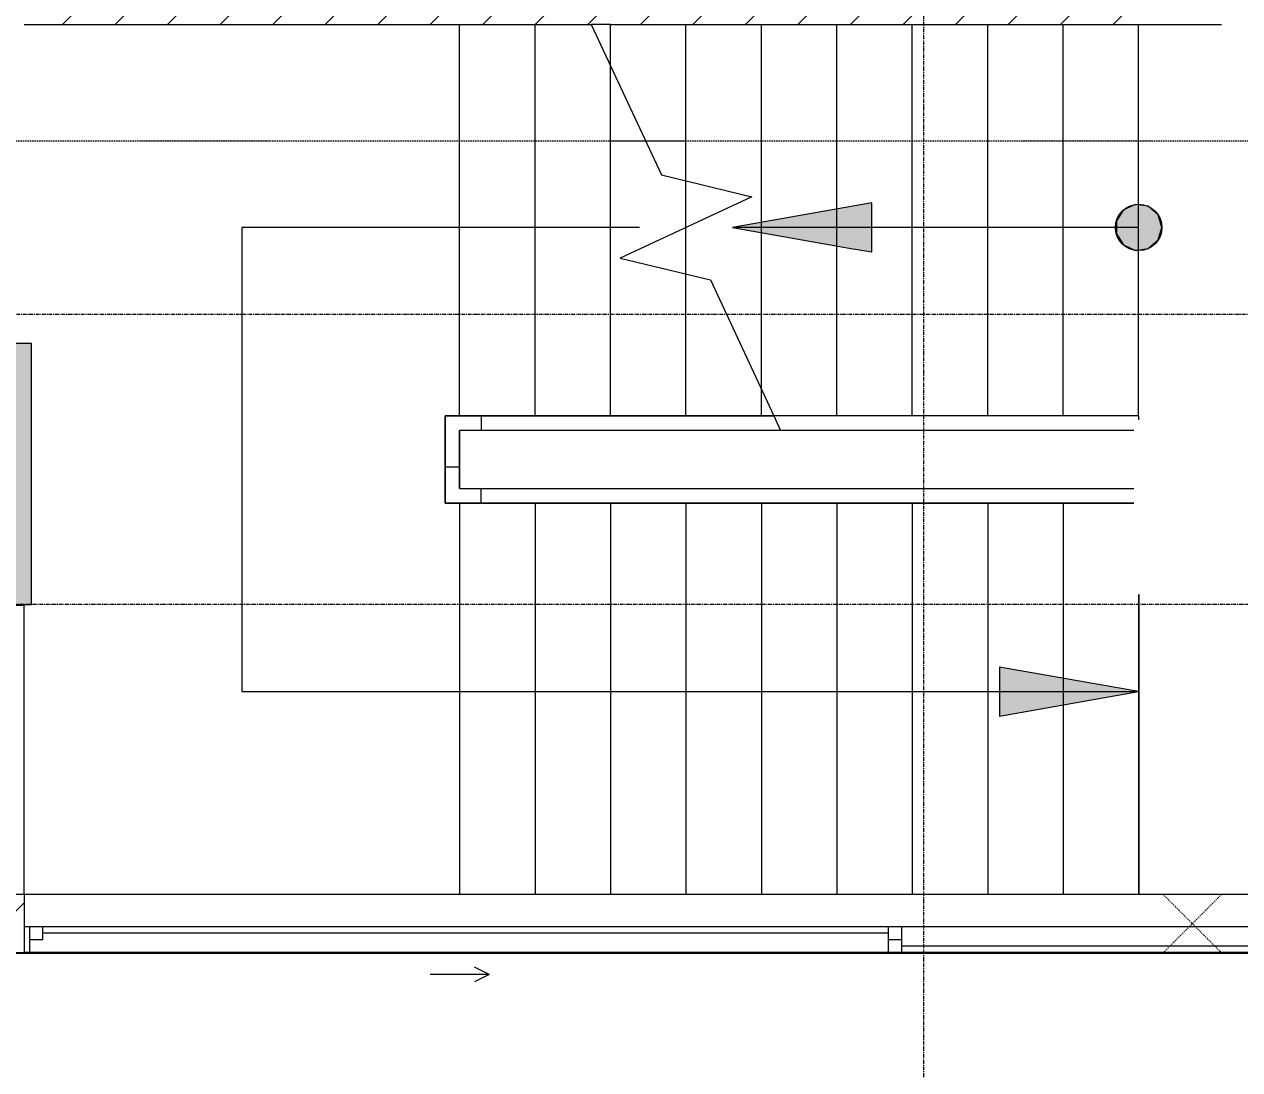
# Model space of a CAD drawing. Header units: millimetres. Extents: x 1591 to 240306, y -15958 to 82755.
# Drawn here: x 88454 to 92642, y 22933 to 26537 of the extents above; entities that cross this region are included whole.
import ezdxf

# ---------------------------------------------------------------- set-up
doc = ezdxf.new("R2010")
doc.units = ezdxf.units.MM
for name, pattern in [('Dash', [6, 3, -3]), ('Dash Dot 3_16_', [7.9375, 4.7625, -1.5875, 0, -1.5875]), ('Grid Line', [22.225, 12.7, -3.175, 3.175, -3.175])]:
    doc.linetypes.add(name, pattern=pattern)
for name, color, linetype, lineweight in [('0-1', 7, 'Continuous', 5), ('A-FLOR-1', 250, 'Continuous', 9), ('A-FLOR-HRAL', 11, 'Continuous', 9), ('A-GLAZ', 151, 'Continuous', 9), ('A-WALL-3', 113, 'Continuous', 18), ('A-WALL-PATT-2', 111, 'Continuous', 9), ('G-ANNO-SYMB-1', 111, 'Dash Dot 3_16_', 18), ('G-ANNO-TEXT-1', 7, 'Continuous', 9), ('S-COLS', 52, 'Continuous', 9), ('S-COLS-1', 52, 'Continuous', 5), ('S-COLS-2', 7, 'Continuous', 18), ('S-COLS-5', 52, 'Continuous', 18), ('S-COLS-HDLN', 52, 'Dash', 9), ('S-GRID-1', 1, 'Grid Line', 9), ('S-STRS', 31, 'Continuous', 9), ('S-STRS-ANNO', 31, 'Continuous', 9), ('S-STRS-MBND', 31, 'Continuous', 9)]:
    doc.layers.add(name, color=color, linetype=linetype, lineweight=lineweight)
doc.styles.add('Arial_B_2', font='arialbd_0.ttf', dxfattribs={"height": 400})
pattern_1 = [(45, (11001.35, 0), (-90.50967, 90.50967), [])]

# ---------------------------------------------------------------- blocks, each defined once
blk = doc.blocks.new('NCV_TKTC_KET CAU_rvt-1-TKCS_MB TẦNG 3-4')
at = {"layer": 'S-COLS-1'}
blk.add_hatch(color=256, dxfattribs=at).paths.add_polyline_path([(77477.6, 24536.9), (77477.6, 25436.9), (77077.6, 25436.9), (77077.6, 24536.9)])
at = {"layer": 'A-FLOR-1'}
for p, q in [((81292.6, 25136.9), (81292.6, 24936.5)), ((81292.6, 24886.5), (81292.6, 23537.4)), ((77302.6, 24535.3), (77452.6, 24535.3)), ((77452.6, 23537.4), (77452.6, 24536.9)), ((77102.6, 23335.3), (83727.6, 23335.3))]:
    blk.add_line(p, q, dxfattribs=at)
at = {"layer": 'S-COLS-2'}
for p, q in [((77477.6, 25436.9), (77077.6, 25436.9)), ((77477.6, 24536.9), (77477.6, 25436.9)), ((77077.6, 24536.9), (77477.6, 24536.9))]:
    blk.add_line(p, q, dxfattribs=at)
blk = doc.blocks.new('1_FAMILY RVT - W01-WxH 1400x6000-587637-TKCS_MB TẦNG 3-4')
at = {"layer": 'A-GLAZ'}
for p, q in [((1398.4, 172.39), (1449.2, 197.79)), ((1398.4, 172.39), (1449.2, 146.99)), ((1398.4, 172.39), (1601.6, 172.39)), ((3000, 96.19), (-3000, 96.19)), ((-2936.5, 96.19), (-22.225, 96.19)), ((-22.225, 7.29), (-22.225, 96.19)), ((-22.225, 96.19), (22.225, 96.19)), ((22.225, 96.19), (2980.95, 96.19)), ((22.225, 96.19), (22.225, 7.29)), ((2980.95, 96.19), (3000, 96.19)), ((2980.95, 96.19), (2980.95, 7.29)), ((3000, -103.81), (3000, 96.19)), ((-2936.5, 73.965), (-22.225, 73.965)), ((22.225, 51.74), (-22.225, 51.74)), ((2936.5, 51.74), (2936.5, 7.29)), ((2980.95, 51.74), (2936.5, 51.74)), ((-2980.95, 7.29), (-22.225, 7.29)), ((-22.225, 7.29), (22.225, 7.29)), ((22.225, 29.515), (2936.5, 29.515)), ((22.225, 7.29), (2936.5, 7.29)), ((2936.5, 7.29), (3000, 7.29)), ((-3000, -103.81), (3000, -103.81))]:
    blk.add_line(p, q, dxfattribs=at)
blk = doc.blocks.new('Top Rail Type - Top Rail_Internal_-954446-TKCS_MB TẦNG 3-4')
at = {"layer": 'A-FLOR-HRAL'}
for p, q in [((78902.2, 25187.3), (79027.2, 25187.3)), ((78902.2, 25062.3), (78902.2, 25187.3)), ((79027.2, 25187.3), (80035.5, 25187.3)), ((79027.2, 25187.3), (79027.2, 25137.3)), ((79027.2, 25137.3), (78952.2, 25137.3)), ((78952.2, 25137.3), (78952.2, 25062.3)), ((80058.8, 25137.3), (79027.2, 25137.3)), ((78902.2, 25011.5), (78902.2, 25062.3)), ((78952.2, 25062.3), (78952.2, 25011.5)), ((78902.2, 25011.5), (78952.2, 25011.5)), ((78902.2, 24886.5), (78902.2, 25011.5)), ((78952.2, 25011.5), (78952.2, 24936.5)), ((78952.2, 24936.5), (79027.2, 24936.5)), ((79027.2, 24886.5), (79027.2, 24936.5)), ((79027.2, 24936.5), (81292.6, 24936.5)), ((81292.6, 24936.5), (81292.6, 24886.5)), ((79027.2, 24886.5), (78902.2, 24886.5)), ((81292.6, 24886.5), (79027.2, 24886.5))]:
    blk.add_line(p, q, dxfattribs=at)
blk = doc.blocks.new('Top Rail Type - Top Rail_Internal_-V11-TKCS_MB TẦNG 3-4')
at = {"layer": 'A-FLOR-HRAL'}
for p, q in [((78902.2, 25187.3), (78902.2, 25011.5)), ((79027.2, 25187.3), (78902.2, 25187.3)), ((80035.5, 25187.3), (79027.2, 25187.3)), ((78952.2, 25137.3), (78952.2, 25011.5)), ((79027.2, 25137.3), (78952.2, 25137.3)), ((80058.8, 25137.3), (79027.2, 25137.3)), ((78902.2, 25011.5), (78902.2, 24886.5)), ((78952.2, 25011.5), (78952.2, 24936.5)), ((78952.2, 24936.5), (79027.2, 24936.5)), ((79027.2, 24936.5), (81292.6, 24936.5)), ((81292.6, 24936.5), (81292.6, 24886.5)), ((78902.2, 24886.5), (79027.2, 24886.5)), ((79027.2, 24886.5), (81292.6, 24886.5))]:
    blk.add_line(p, q, dxfattribs=at)
blk = doc.blocks.new('Top Rail Type - Top Rail_Internal_-V12-TKCS_MB TẦNG 3-4')
at = {"layer": 'A-FLOR-HRAL'}
for p, q in [((80035.5, 25187.3), (80058.8, 25137.3)), ((81292.6, 25187.3), (80035.5, 25187.3)), ((81292.6, 25137.3), (81292.6, 25187.3)), ((81292.6, 25137.3), (80058.8, 25137.3))]:
    blk.add_line(p, q, dxfattribs=at)
blk = doc.blocks.new('G1_SOF - BO TRU - 200x200-V20-TKCS_MB TẦNG 3-4')
at = {"layer": 'S-COLS'}
blk.add_hatch(color=256, dxfattribs=at).paths.add_polyline_path([(100, -100), (100, -99.6), (-100, -100)])
at = {"layer": 'S-COLS-5'}
blk.add_line((-100, -100), (100, -100), dxfattribs=at)
at = {"layer": 'S-COLS-HDLN'}
for p, q in [((100, 100), (-100, -100)), ((-100, 100), (100, -100))]:
    blk.add_line(p, q, dxfattribs=at)

msp = doc.modelspace()

# ---------------------------------------------------------------- hatches: boundary and pattern name
at = {"layer": 'A-WALL-PATT-2'}
h = msp.add_hatch(dxfattribs=at)
h.set_pattern_fill('FP_1', color=256, style=0, pattern_type=2)
h.set_pattern_definition(pattern_1)
h.paths.add_polyline_path([(92378.9, 26536.9), (92378.9, 26537.4), (92378.9, 26736.9), (88453.9, 26736.9), (88453.9, 26536.9), (91296.4, 26536.9)])
h = msp.add_hatch(dxfattribs=at)
h.set_pattern_fill('FP_1', color=256, style=0, pattern_type=2)
h.set_pattern_definition(pattern_1)
h.paths.add_polyline_path([(94528.9, 23337.4), (94528.9, 23537.4), (94453.9, 23537.4), (94453.9, 23337.4), (94520.5, 23337.4)])
h.paths.add_polyline_path([(88303.9, 23337.4), (88453.9, 23337.4), (88453.9, 23537.4), (88303.9, 23536.9)])
at = {"layer": 'S-STRS-ANNO'}
for points in [[(91373.9, 25752.3), (91373.9, 25921.6), (90893.9, 25836.9), (91296.4, 25766)], [(92282.5, 25757.8), (92327.1, 25764.2), (92361.2, 25793.7), (92373.9, 25836.9), (92361.2, 25880.2), (92327.1, 25909.7), (92282.5, 25916.1), (92241.5, 25897.4), (92217.2, 25859.5), (92217.2, 25814.4), (92241.5, 25776.5)], [(91813.9, 24152.3), (92293.9, 24236.9), (91813.9, 24321.6)]]:
    msp.add_hatch(color=256, dxfattribs=at).paths.add_polyline_path(points)
h = msp.add_hatch(color=256, dxfattribs=at)
edge = h.paths.add_edge_path()
edge.add_arc((92293.9, 25836.9), 80, 0, 360)

# ---------------------------------------------------------------- linework, layer by layer
at = {"layer": 'A-WALL-3'}
for p, q in [((88453.9, 26536.9), (90407.5, 26536.9)), ((90473.9, 26536.9), (92578.9, 26536.9)), ((88453.9, 23537.4), (88303.9, 23537.4)), ((88303.9, 23337.4), (88453.9, 23337.4))]:
    msp.add_line(p, q, dxfattribs=at)
at = {"layer": 'G-ANNO-SYMB-1'}
msp.add_line((39749.2, 26135.3), (145928.2, 26135.3), dxfattribs=at)
at = {"layer": 'S-GRID-1'}
for p, q in [((91553.9, 19175.3), (91553.9, 76690.4)), ((139245.7, 25536.9), (45492.6, 25536.9)), ((137213.7, 24536.9), (47524.6, 24536.9))]:
    msp.add_line(p, q, dxfattribs=at)
at = {"layer": 'S-STRS'}
for p, q in [((89953.9, 25187.3), (89953.9, 26536.9)), ((90213.9, 25187.3), (90213.9, 26536.9)), ((90473.9, 26536.9), (90407.5, 26536.9)), ((90473.9, 26394.5), (90473.9, 26536.9)), ((90733.9, 25997.7), (90733.9, 26536.9)), ((90993.9, 25279.4), (90993.9, 26536.9)), ((91253.9, 25187.3), (91253.9, 26536.9)), ((91513.9, 25187.3), (91513.9, 26536.9)), ((91773.9, 25187.3), (91773.9, 26536.9)), ((92033.9, 25187.3), (92033.9, 26536.9)), ((92293.9, 25187.3), (92293.9, 26536.9)), ((90473.9, 25187.3), (90473.9, 26394.5)), ((90733.9, 25836.9), (90733.9, 25997.7)), ((90733.9, 25676.2), (90733.9, 25836.9)), ((90733.9, 25187.3), (90733.9, 25676.2)), ((90993.9, 25187.3), (90993.9, 25279.4)), ((89953.9, 24936.9), (89953.9, 25136.9)), ((90213.9, 25136.9), (89953.9, 25136.9)), ((90473.9, 25136.9), (90213.9, 25136.9)), ((90733.9, 25136.9), (90473.9, 25136.9)), ((90993.9, 25136.9), (90733.9, 25136.9)), ((91060.3, 25136.9), (90993.9, 25136.9)), ((91253.9, 25136.9), (91060.3, 25136.9)), ((91513.9, 25136.9), (91253.9, 25136.9)), ((91773.9, 25136.9), (91513.9, 25136.9)), ((92033.9, 25136.9), (91773.9, 25136.9)), ((92293.9, 25136.9), (92033.9, 25136.9)), ((89953.9, 24936.9), (90213.9, 24936.9)), ((90213.9, 24936.9), (90473.9, 24936.9)), ((90473.9, 24936.9), (90733.9, 24936.9)), ((90733.9, 24936.9), (90993.9, 24936.9)), ((90993.9, 24936.9), (91253.9, 24936.9)), ((91253.9, 24936.9), (91513.9, 24936.9)), ((91513.9, 24936.9), (91773.9, 24936.9)), ((91773.9, 24936.9), (92033.9, 24936.9)), ((92033.9, 24936.9), (92293.9, 24936.9)), ((89953.9, 24886.5), (89953.9, 23537.4)), ((90213.9, 24886.5), (90213.9, 23537.4)), ((90473.9, 24886.5), (90473.9, 23537.4)), ((90733.9, 24886.5), (90733.9, 23537.4)), ((90993.9, 24886.5), (90993.9, 23537.4)), ((91253.9, 24886.5), (91253.9, 23537.4)), ((91513.9, 24886.5), (91513.9, 23537.4)), ((91773.9, 24886.5), (91773.9, 23537.4)), ((92033.9, 24886.5), (92033.9, 23537.4)), ((92293.9, 24886.5), (92293.9, 23537.4))]:
    msp.add_line(p, q, dxfattribs=at)
at = {"layer": 'S-STRS-ANNO'}
for p, q in [((91373.9, 25921.6), (90893.9, 25836.9)), ((91373.9, 25752.3), (91373.9, 25921.6)), ((92241.5, 25897.4), (92217.2, 25859.5)), ((92282.5, 25916.1), (92241.5, 25897.4)), ((92327.1, 25909.7), (92282.5, 25916.1)), ((92361.2, 25880.2), (92327.1, 25909.7)), ((92217.2, 25859.5), (92217.2, 25814.4)), ((92373.9, 25836.9), (92361.2, 25880.2)), ((89203.9, 25836.9), (89203.9, 24236.9)), ((89953.9, 25836.9), (89203.9, 25836.9)), ((90213.9, 25836.9), (89953.9, 25836.9)), ((90473.9, 25836.9), (90213.9, 25836.9)), ((90573.9, 25836.9), (90473.9, 25836.9)), ((90993.9, 25836.9), (90893.9, 25836.9)), ((90893.9, 25836.9), (91296.4, 25766)), ((91253.9, 25836.9), (90993.9, 25836.9)), ((91513.9, 25836.9), (91253.9, 25836.9)), ((91773.9, 25836.9), (91513.9, 25836.9)), ((92033.9, 25836.9), (91773.9, 25836.9)), ((92293.9, 25836.9), (92033.9, 25836.9)), ((92217.2, 25814.4), (92241.5, 25776.5)), ((92361.2, 25793.7), (92373.9, 25836.9)), ((91296.4, 25766), (91373.9, 25752.3)), ((92241.5, 25776.5), (92282.5, 25757.8)), ((92282.5, 25757.8), (92327.1, 25764.2)), ((92327.1, 25764.2), (92361.2, 25793.7)), ((92293.9, 24236.9), (91813.9, 24321.6)), ((91813.9, 24321.6), (91813.9, 24152.3)), ((89203.9, 24236.9), (89953.9, 24236.9)), ((89953.9, 24236.9), (90213.9, 24236.9)), ((90213.9, 24236.9), (90473.9, 24236.9)), ((90473.9, 24236.9), (90733.9, 24236.9)), ((90733.9, 24236.9), (90993.9, 24236.9)), ((90993.9, 24236.9), (91253.9, 24236.9)), ((91253.9, 24236.9), (91513.9, 24236.9)), ((91513.9, 24236.9), (91773.9, 24236.9)), ((91773.9, 24236.9), (92033.9, 24236.9)), ((91813.9, 24152.3), (92293.9, 24236.9)), ((92033.9, 24236.9), (92293.9, 24236.9))]:
    msp.add_line(p, q, dxfattribs=at)
msp.add_circle((92293.9, 25836.9), 80, dxfattribs=at)
at = {"layer": 'S-STRS-MBND'}
for p, q in [((90407.5, 26536.9), (90649.4, 26018.2)), ((90649.4, 26018.2), (90960.5, 25942.6)), ((90960.5, 25942.6), (90507.3, 25731.3)), ((90507.3, 25731.3), (90818.4, 25655.7)), ((90818.4, 25655.7), (91036.8, 25187.3))]:
    msp.add_line(p, q, dxfattribs=at)

# ---------------------------------------------------------------- block references
at = {"layer": '0-1'}
msp.add_blockref('NCV_TKTC_KET CAU_rvt-1-TKCS_MB TẦNG 3-4', (11001.4, 0), dxfattribs=at)
at = {"layer": 'A-FLOR-HRAL'}
for name in ['Top Rail Type - Top Rail_Internal_-954446-TKCS_MB TẦNG 3-4', 'Top Rail Type - Top Rail_Internal_-V11-TKCS_MB TẦNG 3-4', 'Top Rail Type - Top Rail_Internal_-V12-TKCS_MB TẦNG 3-4']:
    msp.add_blockref(name, (11001.4, 0), dxfattribs=at)
at = {"layer": 'A-GLAZ', "rotation": 180}
msp.add_blockref('1_FAMILY RVT - W01-WxH 1400x6000-587637-TKCS_MB TẦNG 3-4', (91453.9, 23433.6), dxfattribs=at)
at = {"layer": 'S-COLS'}
msp.add_blockref('G1_SOF - BO TRU - 200x200-V20-TKCS_MB TẦNG 3-4', (92478.9, 23436.9), dxfattribs=at)

# ---------------------------------------------------------------- next in the draw order: texts
at = {"layer": 'G-ANNO-TEXT-1', "insert": (93325.5, 24869.3), "char_height": 400, "width": 1894.4, "attachment_point": 5, "line_spacing_factor": 0.936439, "style": 'Arial_B_2', "bg_fill": 3, "box_fill_scale": 1.25, "bg_fill_color": 256, "bg_fill_true_color": 13158600, "bg_fill_transparency": 0}
msp.add_mtext('\\pt8,16,24,32,40,48,56,64,72,80,88,96,104,112,120,128,136,144,152,160,168,176,184,192,200,208,216,224,232,240,248,256;TB3', dxfattribs=at)

doc.saveas('drawing.dxf')
